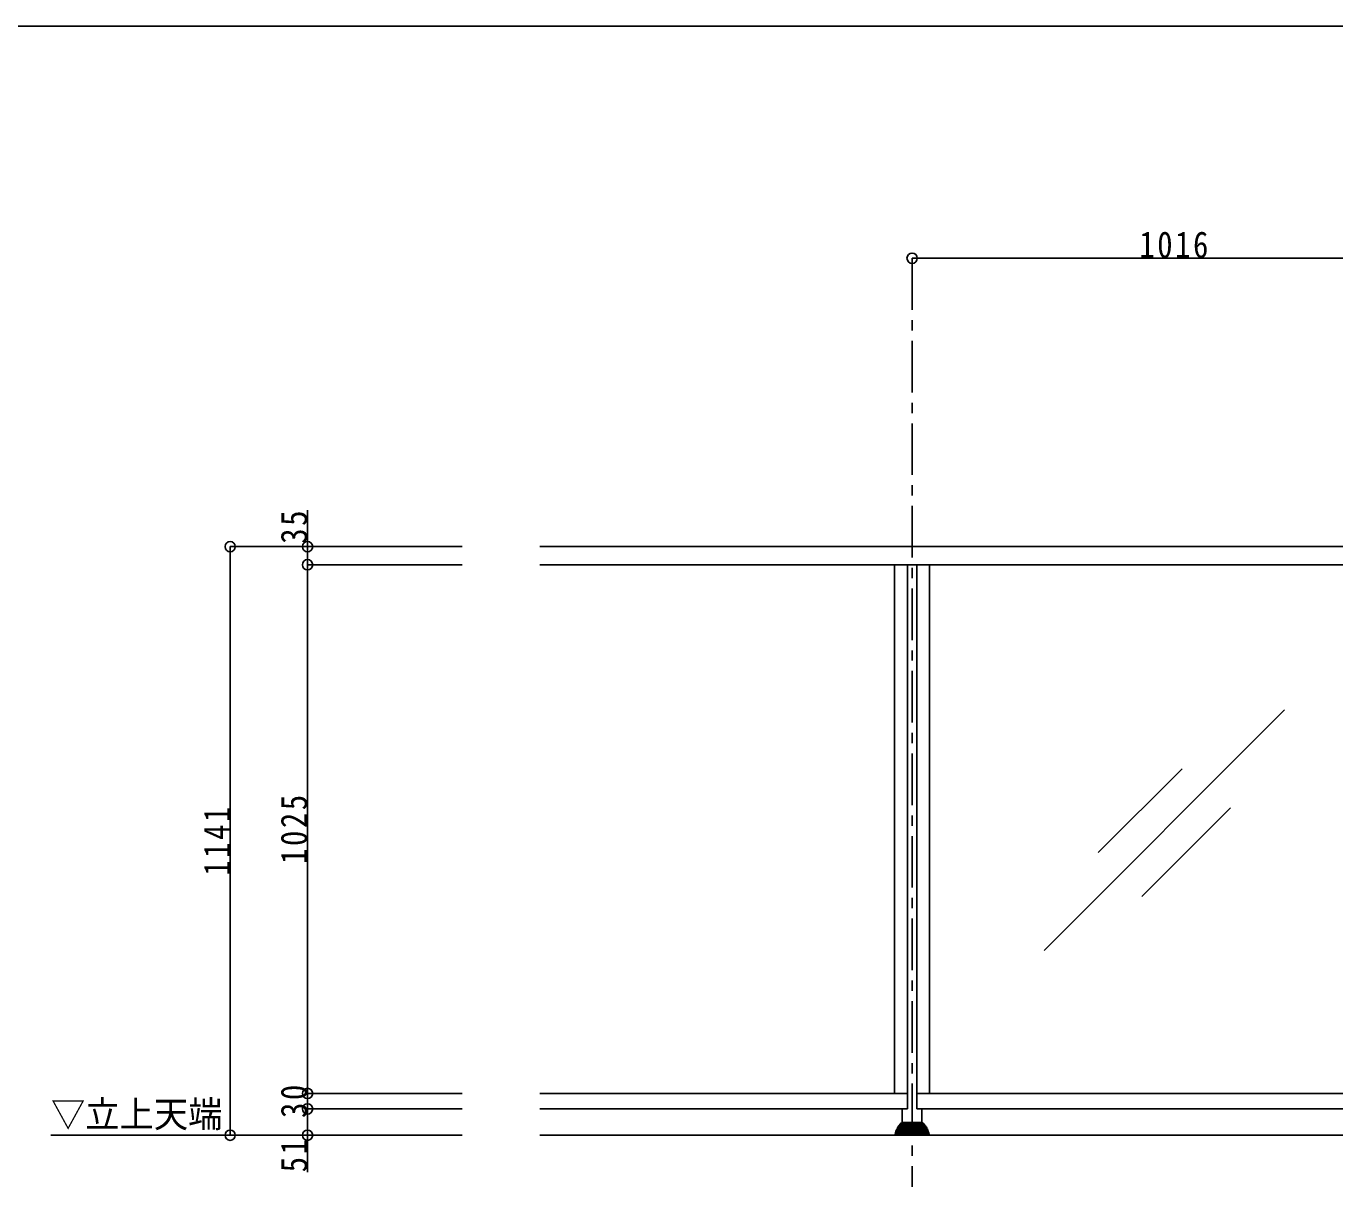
# Model space of a CAD drawing. Units: millimetres at full size, sheet at 1:5, with parts at other scales. Extents: x -1050 to 1050, y -742 to 742.
# Drawn here: x -339 to 295, y 120 to 682 of the extents above; entities that cross this region are included whole.
import ezdxf
from ezdxf.enums import TextEntityAlignment as Align

# ---------------------------------------------------------------- set-up
doc = ezdxf.new("R2010")
doc.units = ezdxf.units.MM
doc.header["$LTSCALE"] = 5
doc.linetypes.add('CHAIN1', pattern=[8, 5, -1, 1, -1])
doc.layers.add('1-5_図枠1_1', color=7, linetype='Continuous')
doc.layers.add('1-6_姿図', color=7, linetype='Continuous')
doc.styles.add('ＭＳ ゴシック', font='')
doc.styles.get('ＭＳ ゴシック').set_extended_font_data('MS Gothic')

# ---------------------------------------------------------------- blocks, each defined once
blk = doc.blocks.new('dimension_origin')
at = {"color": 0, "linetype": 'Continuous', "lineweight": -2}
blk.add_circle((0, 0), 1.25, dxfattribs=at)

msp = doc.modelspace()

# ---------------------------------------------------------------- linework, layer by layer
at = {"layer": '1-5_図枠1_1'}
msp.add_line((-990, 682.5), (703.535, 682.5), dxfattribs=at)
at = {"layer": '1-6_姿図', "linetype": 'CHAIN1'}
msp.add_line((90.5, 570), (90.5, 120), dxfattribs=at)
at = {"layer": '1-6_姿図'}
for p, q in [((344.5, 570), (90.5, 570)), ((-202.5, 447.9), (-202.5, 421.5)), ((-127.5, 430.25), (-240, 430.25)), ((-240, 145), (-240, 430.25)), ((872.5, 430.25), (-90, 430.25)), ((-127.5, 421.5), (-202.5, 421.5)), ((-202.5, 421.5), (-202.5, 165.25)), ((-90, 421.5), (872.5, 421.5)), ((82, 421.5), (82, 165.25)), ((88.25, 421.5), (88.25, 157.75)), ((92.75, 421.5), (92.75, 157.75)), ((99, 421.5), (99, 165.25)), ((154.422, 234.536), (271.026, 351.14)), ((180.654, 281.982), (221.32, 322.647)), ((201.867, 260.769), (244.793, 303.694)), ((-127.5, 165.25), (-202.5, 165.25)), ((-202.5, 157.75), (-202.5, 165.25)), ((88.25, 165.25), (-90, 165.25)), ((342.25, 165.25), (92.75, 165.25)), ((-127.5, 157.75), (-202.5, 157.75)), ((-202.5, 127.049), (-202.5, 157.75)), ((88.25, 157.75), (-90, 157.75)), ((85.75, 151.25), (85.75, 157.75)), ((342.25, 157.75), (92.75, 157.75)), ((95.25, 157.75), (95.25, 151.25)), ((82.441, 146.311), (82.441, 145.8)), ((82.687, 147.014), (82.687, 146.599)), ((82.687, 146.6), (90.5, 146.6)), ((83.005, 147.76), (83.005, 147.407)), ((83.005, 147.407), (90.5, 147.407)), ((83.408, 148.524), (83.408, 148.2)), ((83.408, 148.2), (90.5, 148.2)), ((83.86, 149.001), (90.5, 149.001)), ((83.924, 149.302), (83.924, 149.001)), ((84.382, 149.8), (90.5, 149.8)), ((84.573, 150.1), (84.573, 149.8)), ((85.027, 150.6), (90.5, 150.6)), ((85.25, 150.75), (85.25, 150.6)), ((85.75, 151.25), (90.5, 151.25)), ((95.25, 151.25), (90.5, 151.25)), ((95.973, 150.6), (90.5, 150.6)), ((96.618, 149.8), (90.5, 149.8)), ((97.14, 149.001), (90.5, 149.001)), ((97.592, 148.2), (90.5, 148.2)), ((97.995, 147.407), (90.5, 147.407)), ((98.313, 146.6), (90.5, 146.6)), ((95.75, 150.75), (95.75, 150.6)), ((96.427, 150.1), (96.427, 149.8)), ((97.076, 149.302), (97.076, 149.001)), ((97.592, 148.524), (97.592, 148.2)), ((97.995, 147.76), (97.995, 147.407)), ((98.313, 147.014), (98.313, 146.599)), ((98.559, 146.311), (98.559, 145.8)), ((-127.5, 145), (-326.963, 145)), ((877.5, 145), (-90, 145)), ((82.25, 145.482), (82.25, 145)), ((82.441, 145.8), (90.5, 145.8)), ((98.559, 145.8), (90.5, 145.8)), ((98.75, 145.482), (98.75, 145))]:
    msp.add_line(p, q, dxfattribs=at)
for centre, radius, start, end in [((82.744, 146.303), 0.303, 100.92102, 178.46143), ((83.056, 147.04), 0.37, 97.87545, 184.11221), ((83.42, 147.785), 0.415, 91.62275, 183.49063), ((83.873, 148.536), 0.466, 91.64474, 181.439), ((84.412, 149.312), 0.488, 86.57068, 181.25523), ((85.084, 150.089), 0.512, 86.56134, 178.79631), ((85.75, 150.75), 0.5, 90, 180), ((95.25, 150.75), 0.5, 0, 90), ((95.916, 150.089), 0.512, 1.20369, 93.43866), ((96.588, 149.312), 0.488, 358.74477, 93.42932), ((97.127, 148.536), 0.466, 358.561, 88.35526), ((97.58, 147.785), 0.415, 356.50937, 88.37725), ((97.944, 147.04), 0.37, 355.88779, 82.12455), ((98.256, 146.303), 0.303, 1.53857, 79.07898), ((82.614, 145.48), 0.364, 118.33625, 179.71056), ((98.386, 145.48), 0.364, 0.28944, 61.66375)]:
    msp.add_arc(centre, radius, start, end, dxfattribs=at)

# ---------------------------------------------------------------- block references
at = {"layer": '1-6_姿図', "xscale": 2, "yscale": 2}
for p, rotation in [((90.5, 570), 180), ((-240, 430.25), 90), ((-202.5, 430.25), 90), ((-202.5, 421.5), 270), ((-202.5, 421.5), 90), ((-202.5, 165.25), 90), ((-202.5, 165.25), 270), ((-202.5, 157.75), 90), ((-202.5, 157.75), 270), ((-240, 145), 270), ((-202.5, 145), 270)]:
    msp.add_blockref('dimension_origin', p, dxfattribs=dict(at, rotation=rotation))

# ---------------------------------------------------------------- texts
at = {"layer": '1-6_姿図', "style": 'ＭＳ ゴシック', "width": 0.95}
msp.add_text('▽立上天端', height=12.83, dxfattribs=at).set_placement((-326.851, 145), align=Align.BOTTOM_LEFT)
at = {"layer": '1-6_姿図', "insert": (200.625, 570), "char_height": 12.83, "attachment_point": 7, "style": 'ＭＳ ゴシック'}
msp.add_mtext('\\T1.17;\\W0.85;1016', dxfattribs=at)
at = {"layer": '1-6_姿図', "char_height": 12.83, "attachment_point": 7, "rotation": 90, "style": 'ＭＳ ゴシック'}
for s, insert in [('\\T1.17;\\W0.85;35', (-202.5, 431.65)), ('\\T1.17;\\W0.85;1025', (-202.5, 276.5)), ('\\T1.17;\\W0.85;1141', (-240, 270.75)), ('\\T1.17;\\W0.85;30', (-202.5, 153.375)), ('\\T1.17;\\W0.85;51', (-202.5, 127.049))]:
    msp.add_mtext(s, dxfattribs=dict(at, insert=insert))

doc.saveas('drawing.dxf')
